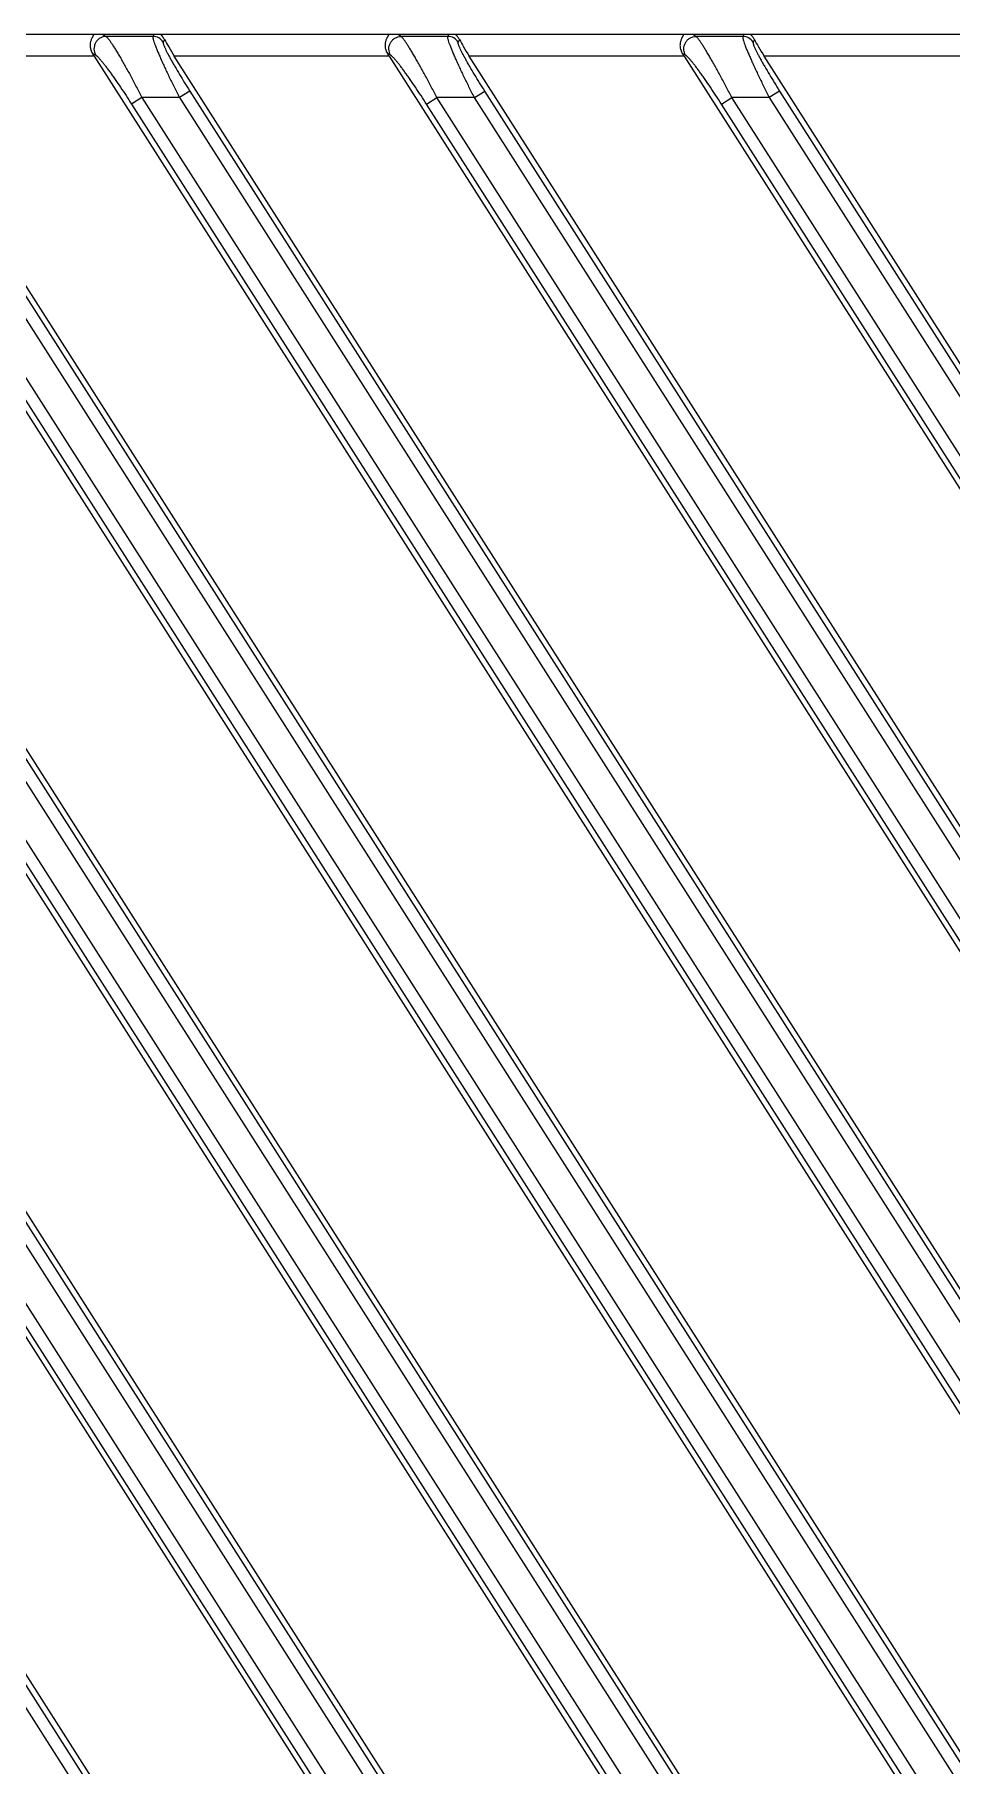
# Model space of a CAD drawing. Header units: millimetres. Extents: x 562 to 17351, y 2396 to 6995.
# Drawn here: x 14462.1 to 14492, y 4487.3 to 4543.7 of the extents above; entities that cross this region are included whole.
import ezdxf

# ---------------------------------------------------------------- set-up
doc = ezdxf.new("R2010")
doc.units = ezdxf.units.MM

# ---------------------------------------------------------------- blocks, each defined once
blk = doc.blocks.new('DTGCNV')
at = {"color": 7, "linetype": 'Continuous'}
for p, q in [((13316.618, 5010.197), (12716.618, 5010.197)), ((13242.142, 5010.197), (13242.25, 5010.138)), ((13243.773, 5010.138), (13242.25, 5010.138)), ((13243.806, 5010.197), (13243.773, 5010.138)), ((13251.854, 5010.138), (13251.746, 5010.197)), ((13253.377, 5010.138), (13251.854, 5010.138)), ((13253.377, 5010.138), (13253.41, 5010.197)), ((13261.458, 5010.138), (13261.35, 5010.197)), ((13262.982, 5010.138), (13261.458, 5010.138)), ((13263.014, 5010.197), (13262.982, 5010.138)), ((13241.862, 5009.497), (13238.093, 5009.497)), ((13241.805, 5009.585), (13241.914, 5009.526)), ((13241.862, 5009.497), (13311.536, 4900.131)), ((13244.154, 5010.035), (13244.109, 5009.954)), ((13251.466, 5009.497), (13244.47, 5009.497)), ((13312.208, 4903.17), (13244.47, 5009.497)), ((13251.518, 5009.526), (13251.409, 5009.585)), ((13251.466, 5009.497), (13315.884, 4908.381)), ((13253.758, 5010.035), (13253.714, 5009.954)), ((13261.07, 5009.497), (13254.074, 5009.497)), ((13315.918, 4912.422), (13254.074, 5009.497)), ((13261.122, 5009.526), (13261.013, 5009.585)), ((13261.07, 5009.497), (13275.146, 4987.402)), ((13263.362, 5010.035), (13263.318, 5009.954)), ((13270.674, 5009.497), (13263.678, 5009.497)), ((13275.881, 4990.343), (13263.678, 5009.497)), ((13243.417, 5008.146), (13243.081, 5007.932)), ((13243.081, 5007.932), (13309.921, 4903.013)), ((13244.637, 5008.146), (13243.417, 5008.146)), ((13243.417, 5008.146), (13310.257, 4903.227)), ((13244.973, 5008.36), (13244.637, 5008.146)), ((13244.637, 5008.146), (13310.257, 4905.143)), ((13244.973, 5008.36), (13310.593, 4905.357)), ((13252.685, 5007.932), (13253.021, 5008.146)), ((13314.231, 4911.324), (13252.685, 5007.932)), ((13254.241, 5008.146), (13253.021, 5008.146)), ((13314.567, 4911.538), (13253.021, 5008.146)), ((13254.241, 5008.146), (13254.577, 5008.36)), ((13314.567, 4913.454), (13254.241, 5008.146)), ((13314.903, 4913.668), (13254.577, 5008.36)), ((13262.289, 5007.932), (13262.625, 5008.146)), ((13275.49, 4987.21), (13262.289, 5007.932)), ((13263.845, 5008.146), (13262.625, 5008.146)), ((13275.826, 4987.424), (13262.625, 5008.146)), ((13264.182, 5008.36), (13263.845, 5008.146)), ((13263.845, 5008.146), (13275.609, 4989.681)), ((13264.182, 5008.36), (13275.945, 4989.895)), ((13315.918, 4837.045), (13208.688, 5005.363)), ((13215.764, 5005.237), (13315.884, 4848.08)), ((13315.918, 4852.12), (13218.292, 5005.363)), ((13225.368, 5005.237), (13311.536, 4869.98)), ((13311.784, 4873.685), (13227.896, 5005.363)), ((13234.972, 5005.237), (13311.536, 4885.056)), ((13312.208, 4888.095), (13238.093, 5004.433)), ((13314.903, 4838.291), (13209.302, 5004.051)), ((13314.903, 4853.366), (13218.907, 5004.051)), ((13228.511, 5004.051), (13310.593, 4875.206)), ((13238.115, 5004.051), (13310.593, 4890.282)), ((13314.567, 4838.077), (13208.966, 5003.836)), ((13314.231, 4851.022), (13217.014, 5003.622)), ((13314.567, 4851.236), (13217.35, 5003.836)), ((13314.567, 4853.152), (13218.571, 5003.836)), ((13226.618, 5003.622), (13309.921, 4872.862)), ((13226.954, 5003.836), (13310.257, 4873.076)), ((13228.175, 5003.836), (13310.257, 4874.992)), ((13236.222, 5003.622), (13309.921, 4887.937)), ((13236.558, 5003.836), (13310.257, 4888.152)), ((13237.779, 5003.836), (13310.257, 4890.068)), ((13316.618, 4672.697), (12717.118, 4672.697))]:
    blk.add_line(p, q, dxfattribs=at)
for centre in [(13243.772, 5009.737), (13253.376, 5009.737), (13262.98, 5009.737)]:
    blk.add_arc(centre, 0.402, 32.7568, 89.7432, dxfattribs=at)
for centre, start_param, end_param in [((13241.789, 5009.497), -1.618026, -1.492115), ((13244.543, 5009.497), 0.647746, 1.523567), ((13251.393, 5009.497), -1.618026, -1.492115), ((13254.147, 5009.497), 0.647746, 1.523567), ((13260.997, 5009.497), -1.618026, -1.492115), ((13263.751, 5009.497), 0.647746, 1.523567)]:
    blk.add_ellipse(centre, major_axis=(-0.449, 0.699), ratio=0.073624, start_param=start_param, end_param=end_param, dxfattribs=at)
for points, knots in [([(13241.816, 5010.197), (13241.819, 5010.197), (13241.823, 5010.197), (13241.828, 5010.196), (13241.831, 5010.195), (13241.833, 5010.193), (13241.835, 5010.19), (13241.836, 5010.186), (13241.836, 5010.182), (13241.835, 5010.177), (13241.832, 5010.17), (13241.827, 5010.161), (13241.821, 5010.15), (13241.814, 5010.138), (13241.807, 5010.125), (13241.799, 5010.111), (13241.787, 5010.089), (13241.773, 5010.059), (13241.758, 5010.02), (13241.744, 5009.975), (13241.735, 5009.927), (13241.729, 5009.874), (13241.729, 5009.818), (13241.736, 5009.759), (13241.75, 5009.699), (13241.773, 5009.64), (13241.794, 5009.603), (13241.805, 5009.585)], [0, 0, 0, 0, 0.012577, 0.017811, 0.022415, 0.026524, 0.030371, 0.038422, 0.043171, 0.048577, 0.06156, 0.077442, 0.095999, 0.116978, 0.140127, 0.165209, 0.192065, 0.250601, 0.315018, 0.384942, 0.460136, 0.540384, 0.625394, 0.714676, 0.807485, 0.902935, 1, 1, 1, 1]), ([(13242.25, 5010.138), (13242.215, 5010.138), (13242.145, 5010.127), (13242.047, 5010.085), (13241.964, 5010.018), (13241.901, 5009.931), (13241.862, 5009.832), (13241.85, 5009.725), (13241.866, 5009.62), (13241.895, 5009.555), (13241.914, 5009.526)], [0, 0, 0, 0, 0.124309, 0.249137, 0.374435, 0.5, 0.625565, 0.750863, 0.875691, 1, 1, 1, 1]), ([(13242.25, 5010.138), (13242.255, 5010.135), (13242.265, 5010.126), (13242.281, 5010.11), (13242.299, 5010.09), (13242.32, 5010.064), (13242.343, 5010.035), (13242.378, 5009.987), (13242.425, 5009.917), (13242.487, 5009.822), (13242.555, 5009.713), (13242.629, 5009.592), (13242.707, 5009.459), (13242.789, 5009.316), (13242.905, 5009.111), (13243.054, 5008.838), (13243.236, 5008.498), (13243.356, 5008.264), (13243.417, 5008.146)], [0, 0, 0, 0, 0.007664, 0.017477, 0.029447, 0.043543, 0.059716, 0.077906, 0.120046, 0.169342, 0.22513, 0.286734, 0.353486, 0.424739, 0.49987, 0.659399, 0.827544, 1, 1, 1, 1]), ([(13243.773, 5010.138), (13243.773, 5010.137), (13243.772, 5010.133), (13243.77, 5010.124), (13243.771, 5010.11), (13243.773, 5010.09), (13243.778, 5010.065), (13243.786, 5010.036), (13243.8, 5009.987), (13243.823, 5009.917), (13243.858, 5009.821), (13243.902, 5009.711), (13243.953, 5009.588), (13244.011, 5009.454), (13244.075, 5009.31), (13244.144, 5009.157), (13244.219, 5008.998), (13244.324, 5008.776), (13244.463, 5008.491), (13244.578, 5008.262), (13244.637, 5008.146)], [0, 0, 0, 0, 0.002337, 0.005141, 0.012309, 0.021692, 0.033343, 0.047262, 0.063422, 0.102249, 0.149298, 0.203902, 0.265312, 0.332745, 0.405412, 0.48254, 0.563386, 0.647245, 0.821366, 1, 1, 1, 1]), ([(13244.154, 5010.035), (13244.148, 5010.047), (13244.134, 5010.07), (13244.113, 5010.102), (13244.095, 5010.126), (13244.082, 5010.142), (13244.072, 5010.153), (13244.064, 5010.163), (13244.056, 5010.172), (13244.051, 5010.179), (13244.047, 5010.185), (13244.045, 5010.189), (13244.044, 5010.191), (13244.044, 5010.194), (13244.045, 5010.196), (13244.047, 5010.197), (13244.049, 5010.197), (13244.051, 5010.197), (13244.052, 5010.197)], [0, 0, 0, 0, 0.204317, 0.392896, 0.563403, 0.640806, 0.712092, 0.776327, 0.832529, 0.879525, 0.916233, 0.930591, 0.942394, 0.959733, 0.967501, 0.976309, 0.987004, 1, 1, 1, 1]), ([(13251.42, 5010.197), (13251.423, 5010.197), (13251.427, 5010.197), (13251.432, 5010.196), (13251.435, 5010.195), (13251.437, 5010.193), (13251.439, 5010.19), (13251.44, 5010.186), (13251.44, 5010.182), (13251.439, 5010.177), (13251.436, 5010.17), (13251.431, 5010.161), (13251.425, 5010.15), (13251.418, 5010.138), (13251.411, 5010.125), (13251.403, 5010.111), (13251.391, 5010.089), (13251.377, 5010.059), (13251.362, 5010.02), (13251.349, 5009.975), (13251.339, 5009.927), (13251.333, 5009.874), (13251.333, 5009.818), (13251.34, 5009.759), (13251.354, 5009.699), (13251.377, 5009.64), (13251.398, 5009.603), (13251.409, 5009.585)], [0, 0, 0, 0, 0.012577, 0.017811, 0.022415, 0.026524, 0.030371, 0.038422, 0.043171, 0.048577, 0.06156, 0.077442, 0.095999, 0.116978, 0.140127, 0.165209, 0.192065, 0.250601, 0.315018, 0.384942, 0.460136, 0.540384, 0.625394, 0.714676, 0.807485, 0.902935, 1, 1, 1, 1]), ([(13251.518, 5009.526), (13251.499, 5009.555), (13251.47, 5009.62), (13251.454, 5009.725), (13251.466, 5009.832), (13251.505, 5009.931), (13251.568, 5010.018), (13251.651, 5010.085), (13251.749, 5010.127), (13251.819, 5010.138), (13251.854, 5010.138)], [0, 0, 0, 0, 0.124309, 0.249137, 0.374435, 0.5, 0.625565, 0.750863, 0.875691, 1, 1, 1, 1]), ([(13253.021, 5008.146), (13252.96, 5008.264), (13252.84, 5008.498), (13252.658, 5008.838), (13252.509, 5009.111), (13252.393, 5009.316), (13252.311, 5009.459), (13252.233, 5009.592), (13252.16, 5009.713), (13252.091, 5009.822), (13252.03, 5009.917), (13251.982, 5009.987), (13251.947, 5010.035), (13251.924, 5010.064), (13251.904, 5010.09), (13251.885, 5010.11), (13251.869, 5010.126), (13251.859, 5010.135), (13251.854, 5010.138)], [0, 0, 0, 0, 0.172457, 0.340604, 0.500133, 0.575264, 0.646516, 0.713267, 0.77487, 0.830657, 0.879953, 0.922093, 0.940283, 0.956456, 0.970552, 0.982522, 0.992336, 1, 1, 1, 1]), ([(13254.241, 5008.146), (13254.182, 5008.262), (13254.067, 5008.491), (13253.928, 5008.776), (13253.823, 5008.998), (13253.749, 5009.157), (13253.679, 5009.31), (13253.615, 5009.454), (13253.557, 5009.588), (13253.506, 5009.711), (13253.462, 5009.821), (13253.427, 5009.917), (13253.404, 5009.987), (13253.39, 5010.036), (13253.382, 5010.065), (13253.377, 5010.09), (13253.375, 5010.11), (13253.374, 5010.124), (13253.376, 5010.133), (13253.377, 5010.137), (13253.377, 5010.138)], [0, 0, 0, 0, 0.17863, 0.352747, 0.436605, 0.51745, 0.594578, 0.667244, 0.734677, 0.796087, 0.850691, 0.897742, 0.936571, 0.952732, 0.966652, 0.978305, 0.98769, 0.994858, 0.997662, 1, 1, 1, 1]), ([(13253.758, 5010.035), (13253.752, 5010.047), (13253.739, 5010.07), (13253.717, 5010.102), (13253.699, 5010.126), (13253.686, 5010.142), (13253.676, 5010.153), (13253.668, 5010.163), (13253.66, 5010.172), (13253.655, 5010.179), (13253.651, 5010.185), (13253.649, 5010.189), (13253.648, 5010.191), (13253.648, 5010.194), (13253.649, 5010.196), (13253.651, 5010.197), (13253.653, 5010.197), (13253.655, 5010.197), (13253.656, 5010.197)], [0, 0, 0, 0, 0.204317, 0.392896, 0.563403, 0.640806, 0.712092, 0.776327, 0.832529, 0.879525, 0.916233, 0.930591, 0.942394, 0.959733, 0.967501, 0.976309, 0.987004, 1, 1, 1, 1]), ([(13261.025, 5010.197), (13261.027, 5010.197), (13261.031, 5010.197), (13261.036, 5010.196), (13261.039, 5010.195), (13261.041, 5010.193), (13261.043, 5010.19), (13261.044, 5010.186), (13261.044, 5010.182), (13261.043, 5010.177), (13261.04, 5010.17), (13261.035, 5010.161), (13261.029, 5010.15), (13261.022, 5010.138), (13261.015, 5010.125), (13261.007, 5010.111), (13260.995, 5010.089), (13260.981, 5010.059), (13260.966, 5010.02), (13260.953, 5009.975), (13260.943, 5009.927), (13260.937, 5009.874), (13260.937, 5009.818), (13260.944, 5009.759), (13260.959, 5009.699), (13260.981, 5009.64), (13261.002, 5009.603), (13261.013, 5009.585)], [0, 0, 0, 0, 0.012577, 0.017811, 0.022415, 0.026524, 0.030371, 0.038422, 0.043171, 0.048577, 0.06156, 0.077442, 0.095999, 0.116978, 0.140127, 0.165209, 0.192065, 0.250601, 0.315018, 0.384942, 0.460136, 0.540384, 0.625394, 0.714676, 0.807485, 0.902935, 1, 1, 1, 1]), ([(13261.122, 5009.526), (13261.103, 5009.555), (13261.074, 5009.62), (13261.058, 5009.725), (13261.07, 5009.832), (13261.109, 5009.931), (13261.172, 5010.018), (13261.255, 5010.085), (13261.353, 5010.127), (13261.423, 5010.138), (13261.458, 5010.138)], [0, 0, 0, 0, 0.124309, 0.249137, 0.374435, 0.5, 0.625565, 0.750863, 0.875691, 1, 1, 1, 1]), ([(13262.625, 5008.146), (13262.564, 5008.264), (13262.444, 5008.498), (13262.263, 5008.838), (13262.113, 5009.111), (13261.997, 5009.316), (13261.915, 5009.459), (13261.837, 5009.592), (13261.764, 5009.713), (13261.696, 5009.822), (13261.634, 5009.917), (13261.586, 5009.987), (13261.551, 5010.035), (13261.528, 5010.064), (13261.508, 5010.09), (13261.489, 5010.11), (13261.473, 5010.126), (13261.463, 5010.135), (13261.458, 5010.138)], [0, 0, 0, 0, 0.172457, 0.340604, 0.500133, 0.575264, 0.646516, 0.713267, 0.77487, 0.830657, 0.879953, 0.922093, 0.940283, 0.956456, 0.970552, 0.982522, 0.992336, 1, 1, 1, 1]), ([(13262.982, 5010.138), (13262.981, 5010.137), (13262.98, 5010.133), (13262.978, 5010.124), (13262.979, 5010.11), (13262.981, 5010.09), (13262.986, 5010.065), (13262.994, 5010.036), (13263.008, 5009.987), (13263.031, 5009.917), (13263.066, 5009.821), (13263.11, 5009.711), (13263.161, 5009.588), (13263.219, 5009.454), (13263.283, 5009.31), (13263.353, 5009.157), (13263.427, 5008.998), (13263.532, 5008.776), (13263.671, 5008.491), (13263.787, 5008.262), (13263.845, 5008.146)], [0, 0, 0, 0, 0.002337, 0.005141, 0.012309, 0.021692, 0.033343, 0.047262, 0.063422, 0.102249, 0.149298, 0.203902, 0.265312, 0.332745, 0.405412, 0.48254, 0.563386, 0.647245, 0.821366, 1, 1, 1, 1]), ([(13263.362, 5010.035), (13263.356, 5010.047), (13263.343, 5010.07), (13263.321, 5010.102), (13263.303, 5010.126), (13263.29, 5010.142), (13263.28, 5010.153), (13263.272, 5010.163), (13263.265, 5010.172), (13263.259, 5010.179), (13263.255, 5010.185), (13263.253, 5010.189), (13263.252, 5010.191), (13263.252, 5010.194), (13263.253, 5010.196), (13263.255, 5010.197), (13263.257, 5010.197), (13263.259, 5010.197), (13263.26, 5010.197)], [0, 0, 0, 0, 0.204317, 0.392896, 0.563403, 0.640806, 0.712092, 0.776327, 0.832529, 0.879525, 0.916233, 0.930591, 0.942394, 0.959733, 0.967501, 0.976309, 0.987004, 1, 1, 1, 1]), ([(13241.914, 5009.526), (13241.919, 5009.523), (13241.929, 5009.516), (13241.946, 5009.502), (13241.965, 5009.485), (13241.987, 5009.464), (13242.01, 5009.439), (13242.046, 5009.4), (13242.095, 5009.342), (13242.158, 5009.264), (13242.228, 5009.175), (13242.302, 5009.076), (13242.38, 5008.97), (13242.462, 5008.856), (13242.577, 5008.693), (13242.724, 5008.477), (13242.902, 5008.209), (13243.021, 5008.025), (13243.081, 5007.932)], [0, 0, 0, 0, 0.008615, 0.019455, 0.032505, 0.047714, 0.065009, 0.084305, 0.128526, 0.179599, 0.236742, 0.299202, 0.366274, 0.437309, 0.511707, 0.668418, 0.832402, 1, 1, 1, 1]), ([(13244.109, 5009.954), (13244.108, 5009.951), (13244.107, 5009.946), (13244.106, 5009.939), (13244.107, 5009.929), (13244.11, 5009.914), (13244.115, 5009.893), (13244.123, 5009.868), (13244.133, 5009.84), (13244.146, 5009.808), (13244.167, 5009.759), (13244.199, 5009.69), (13244.244, 5009.6), (13244.296, 5009.5), (13244.355, 5009.391), (13244.42, 5009.275), (13244.515, 5009.109), (13244.642, 5008.894), (13244.804, 5008.629), (13244.916, 5008.45), (13244.973, 5008.36)], [0, 0, 0, 0, 0.005131, 0.008428, 0.012271, 0.021684, 0.033464, 0.047622, 0.064124, 0.082905, 0.10389, 0.152077, 0.207846, 0.270293, 0.338506, 0.411613, 0.488798, 0.652475, 0.824325, 1, 1, 1, 1]), ([(13252.685, 5007.932), (13252.625, 5008.025), (13252.506, 5008.209), (13252.328, 5008.477), (13252.181, 5008.693), (13252.066, 5008.856), (13251.984, 5008.97), (13251.906, 5009.076), (13251.832, 5009.175), (13251.762, 5009.264), (13251.699, 5009.342), (13251.65, 5009.4), (13251.614, 5009.439), (13251.591, 5009.464), (13251.569, 5009.485), (13251.55, 5009.502), (13251.533, 5009.516), (13251.523, 5009.523), (13251.518, 5009.526)], [0, 0, 0, 0, 0.1676, 0.331584, 0.488296, 0.562693, 0.633727, 0.700799, 0.763258, 0.8204, 0.871473, 0.915693, 0.93499, 0.952285, 0.967494, 0.980544, 0.991384, 1, 1, 1, 1]), ([(13254.577, 5008.36), (13254.52, 5008.45), (13254.408, 5008.629), (13254.246, 5008.894), (13254.119, 5009.109), (13254.024, 5009.275), (13253.959, 5009.391), (13253.901, 5009.5), (13253.848, 5009.6), (13253.803, 5009.69), (13253.771, 5009.759), (13253.75, 5009.808), (13253.737, 5009.84), (13253.727, 5009.868), (13253.719, 5009.893), (13253.714, 5009.914), (13253.711, 5009.929), (13253.711, 5009.939), (13253.711, 5009.946), (13253.712, 5009.951), (13253.714, 5009.954)], [0, 0, 0, 0, 0.175673, 0.347519, 0.511196, 0.588381, 0.661487, 0.7297, 0.792145, 0.847915, 0.896102, 0.917087, 0.935869, 0.952372, 0.966531, 0.978313, 0.987727, 0.991571, 0.994868, 1, 1, 1, 1]), ([(13262.289, 5007.932), (13262.229, 5008.025), (13262.11, 5008.209), (13261.932, 5008.477), (13261.785, 5008.693), (13261.67, 5008.856), (13261.588, 5008.97), (13261.51, 5009.076), (13261.436, 5009.175), (13261.367, 5009.264), (13261.303, 5009.342), (13261.254, 5009.4), (13261.218, 5009.439), (13261.195, 5009.464), (13261.173, 5009.485), (13261.154, 5009.502), (13261.137, 5009.516), (13261.127, 5009.523), (13261.122, 5009.526)], [0, 0, 0, 0, 0.1676, 0.331584, 0.488296, 0.562693, 0.633727, 0.700799, 0.763258, 0.8204, 0.871473, 0.915693, 0.93499, 0.952285, 0.967494, 0.980544, 0.991384, 1, 1, 1, 1]), ([(13263.318, 5009.954), (13263.316, 5009.951), (13263.315, 5009.946), (13263.315, 5009.939), (13263.315, 5009.929), (13263.318, 5009.914), (13263.323, 5009.893), (13263.331, 5009.868), (13263.341, 5009.84), (13263.354, 5009.808), (13263.375, 5009.759), (13263.407, 5009.69), (13263.452, 5009.6), (13263.505, 5009.5), (13263.564, 5009.391), (13263.628, 5009.275), (13263.723, 5009.109), (13263.85, 5008.894), (13264.012, 5008.629), (13264.124, 5008.45), (13264.182, 5008.36)], [0, 0, 0, 0, 0.005131, 0.008428, 0.012271, 0.021684, 0.033464, 0.047622, 0.064124, 0.082905, 0.10389, 0.152077, 0.207846, 0.270293, 0.338506, 0.411613, 0.488798, 0.652475, 0.824325, 1, 1, 1, 1])]:
    blk.add_open_spline(points, degree=3, knots=knots, dxfattribs=at)
blk = doc.blocks.new('*U61')
blk.add_blockref('DTGCNV', (-13016.618, -4845.197))
blk = doc.blocks.new('*U62')
at = {"color": 0, "linetype": 'ByBlock', "lineweight": -2, "transparency": 16777216}
for p in [(1800, 675), (1800, 337.5)]:
    blk.add_blockref('*U61', p, dxfattribs=at)

msp = doc.modelspace()

# ---------------------------------------------------------------- block references
msp.add_blockref('*U62', (12438.816, 4041.217))

doc.saveas('drawing.dxf')
